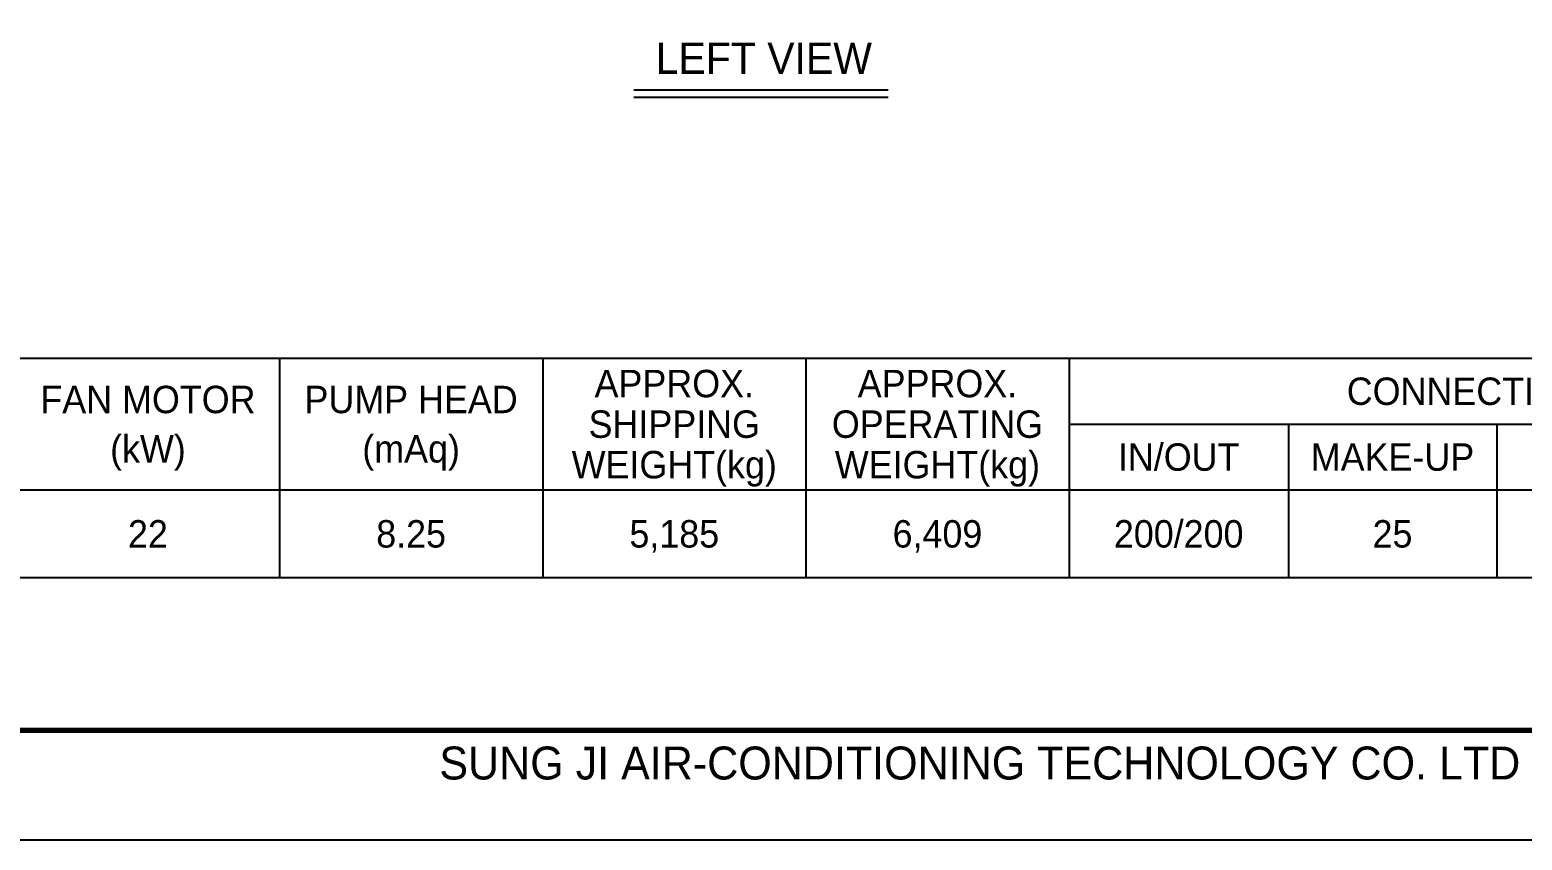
# Model space of a CAD drawing. Header units: millimetres. Extents: x -662366 to 32042, y -139401 to 24090.
# Drawn here: x 10486 to 20013, y 3295 to 8465 of the extents above; entities that cross this region are included whole.
import ezdxf
from ezdxf.enums import TextEntityAlignment as Align

# ---------------------------------------------------------------- set-up
doc = ezdxf.new("R2010")
doc.units = ezdxf.units.MM
for name, color, linetype in [('냉각탑_box', 1, 'Continuous'), ('냉각탑_form', 1, 'Continuous'), ('냉각탑_text', 3, 'Continuous')]:
    doc.layers.add(name, color=color, linetype=linetype)
doc.styles.add('돋움', font='Dotum.ttf')

msp = doc.modelspace()

# ---------------------------------------------------------------- linework, layer by layer
at = {"layer": 'Defpoints'}
msp.add_lwpolyline([(2635.3, 24090), (32042.5, 24090), (32042.5, 3295), (2635.3, 3295)], close=True, dxfattribs=at)
at = {"layer": '냉각탑_box'}
for p, q in [((14341.5, 8082.5), (15964.9, 8082.5)), ((14341.5, 8035.8), (15964.9, 8035.8)), ((12080, 6369.4), (12080, 4969.4)), ((13760, 6369.4), (13760, 4969.4)), ((15440, 6369.4), (15440, 4969.4)), ((17120, 6369.4), (17120, 4969.4)), ((17120, 5949.4), (22510, 5949.4)), ((18520, 5949.4), (18520, 4969.4)), ((19850, 5949.4), (19850, 4969.4)), ((7460, 5529.4), (22510, 5529.4))]:
    msp.add_line(p, q, dxfattribs=at)
msp.add_lwpolyline([(7460, 6369.4), (22510, 6369.4), (22510, 4969.4), (7460, 4969.4)], close=True, dxfattribs=at)
at = {"layer": '냉각탑_form', "const_width": 35}
msp.add_lwpolyline([(3335.5, 23389.9), (3335.5, 3995.1), (31342.3, 3995.1), (31342.3, 23389.9)], close=True, dxfattribs=at)

# ---------------------------------------------------------------- texts
at = {"layer": '냉각탑_form', "style": '돋움'}
msp.add_text('SUNG JI AIR-CONDITIONING TECHNOLOGY CO. LTD', height=210.051, dxfattribs=at).set_placement((13100.2, 3682))
at = {"layer": '냉각탑_text', "style": '돋움'}
for s, height, p in [('LEFT VIEW', 199.97, (15171.5, 8284.6)), ('APPROX.', 175, (14600, 6208.4)), ('APPROX.', 175, (16280, 6208.4)), ('FAN MOTOR', 175, (11240, 6106.9)), ('PUMP HEAD', 175, (12920, 6106.9)), ('CONNECTION(A)', 175, (19815, 6159.4)), ('SHIPPING', 175, (14600, 5949.4)), ('OPERATING', 175, (16280, 5949.4)), ('(kW)', 175, (11240, 5791.9)), ('(mAq)', 175, (12920, 5791.9)), ('IN/OUT', 175, (17820, 5739.4)), ('MAKE-UP', 175, (19185, 5739.4)), ('WEIGHT(kg)', 175, (14600, 5690.4)), ('WEIGHT(kg)', 175, (16280, 5690.4)), ('22', 175, (11240, 5249.4)), ('8.25', 175, (12920, 5249.4)), ('5,185', 175, (14600, 5249.4)), ('6,409', 175, (16280, 5249.4)), ('200/200', 175, (17820, 5249.4)), ('25', 175, (19185, 5249.4))]:
    msp.add_text(s, height=height, dxfattribs=at).set_placement(p, align=Align.MIDDLE_CENTER)

doc.saveas('drawing.dxf')
